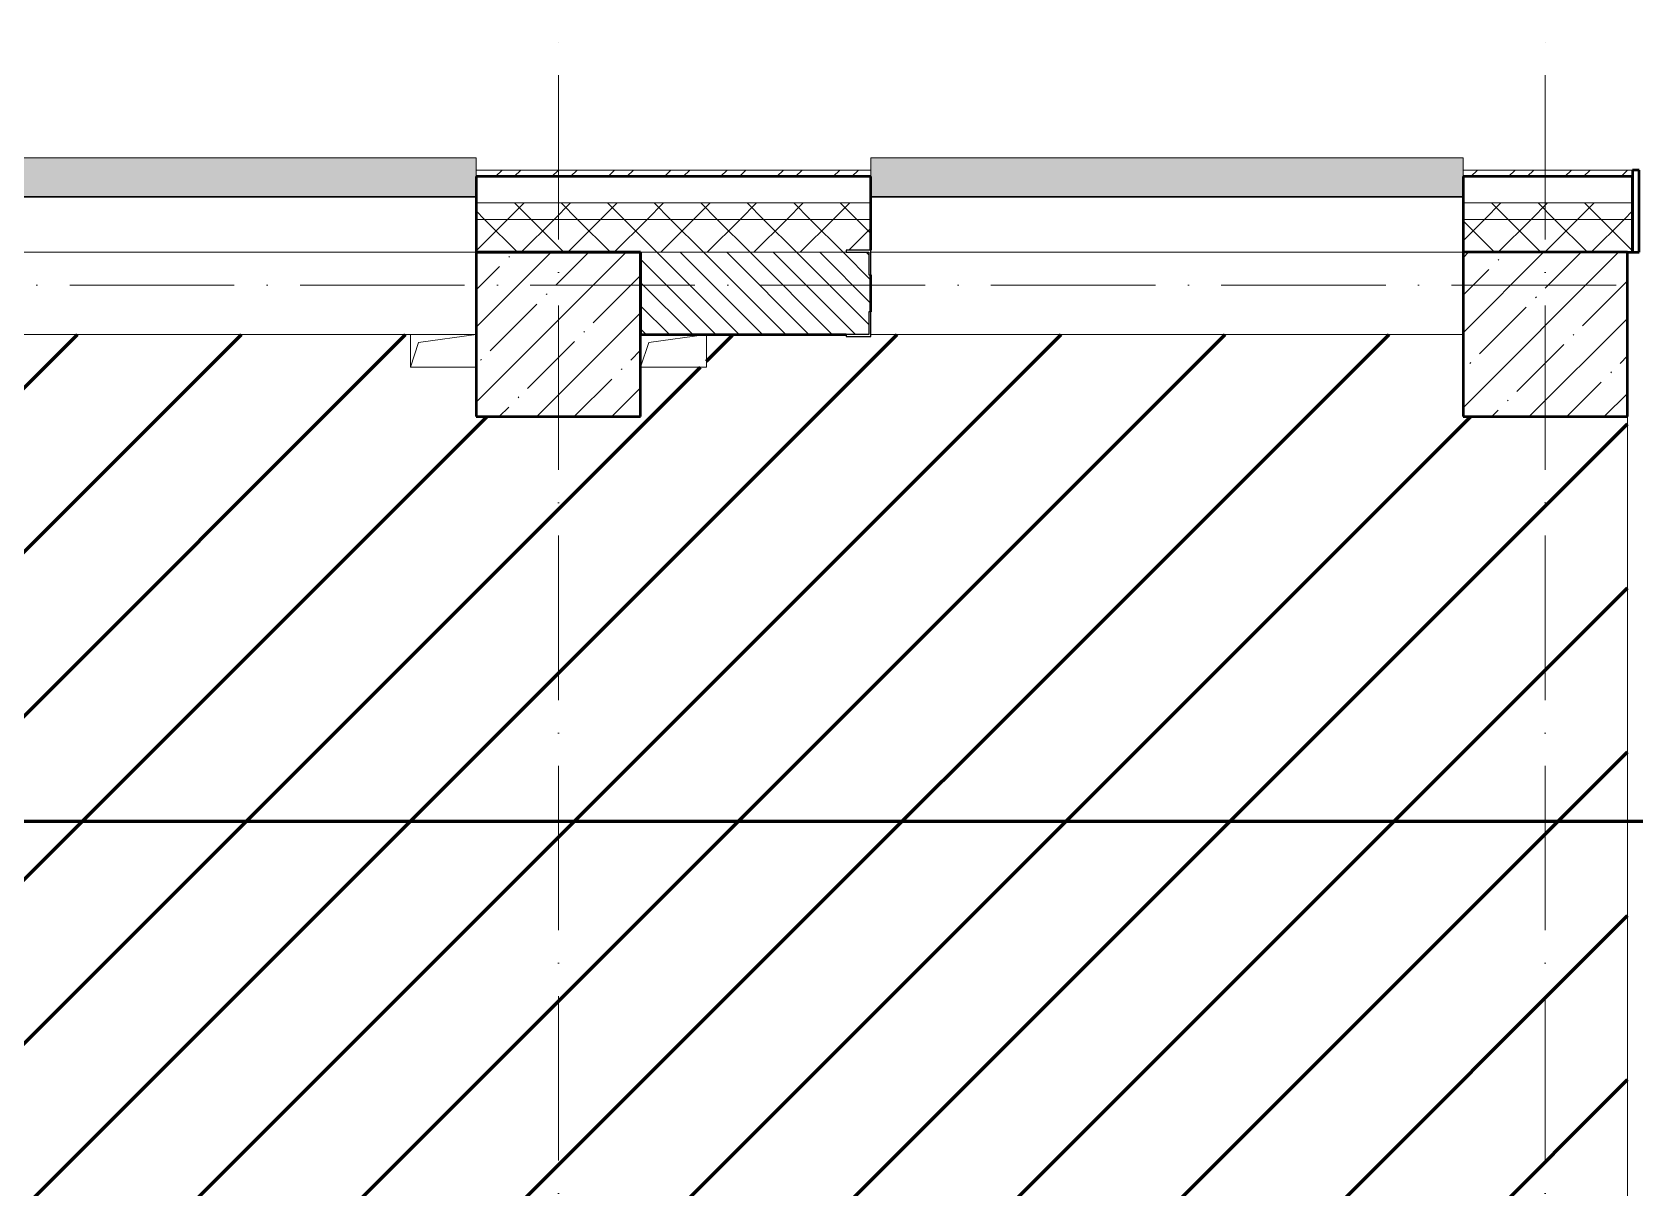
# Model space of a CAD drawing. Header units: millimetres. Extents: x -606178 to 312196, y -19338 to 632709.
# Drawn here: x -392381 to -387508, y 458430 to 461945 of the extents above; entities that cross this region are included whole.
import ezdxf

# ---------------------------------------------------------------- set-up
doc = ezdxf.new("R2010")
doc.units = ezdxf.units.MM
doc.linetypes.add('50_200_ШТРИХ_1Т_ш5_п1_п1_', pattern=[700, 500, -100, 0, -100])
for name, color, linetype, lineweight in [('6.4.1) Окр пт с инж. ПТ2.16', 3, 'Continuous', 60), ('A-FLOR-____-OTLN', 7, 'Continuous', 9), ('A-GENM-____-MCUT', 7, 'Continuous', 25), ('A-GENM-____-OTLN', 7, 'Continuous', 9), ('A-GENM-____-OTLN-1', 7, 'Continuous', 25), ('A-GLAZ-____-OTLN', 7, 'Continuous', 9), ('A-WALL-____-MCUT-2', 7, 'Continuous', 50), ('A-WALL-____-MCUT-3', 7, 'Continuous', 9), ('A-WALL-____-OTLN', 7, 'Continuous', 9), ('A-WALL-____-PATT-1', 7, 'Continuous', 9), ('A-WALL-FNSH-MCUT-1', 7, 'Continuous', 9), ('S-COLS-____-MCUT', 7, 'Continuous', 50), ('S-COLS-____-OTLN', 7, 'Continuous', 9), ('S-GRID-____-OTLN-1', 7, '50_200_ШТРИХ_1Т_ш5_п1_п1_', 9)]:
    doc.layers.add(name, color=color, linetype=linetype, lineweight=lineweight)
doc.layers.add('A-GLAZ-____-OTLN-1', color=7, linetype='Continuous', lineweight=9, true_color=0xc0c0c0)
pattern_1 = [(45, (-425830.77, 451794.26), (-70.71068, 70.71068), []), (135, (-425830.77, 451794.26), (-70.71068, -70.71068), [])]

# ---------------------------------------------------------------- blocks, each defined once
blk = doc.blocks.new('BSC_Колонна _Прямоугольная - 500х500-V105-АР1_План отверстий 1 этажа в осях 1-64_А-ГГ')
at = {"layer": 'S-COLS-____-OTLN'}
h = blk.add_hatch(dxfattribs=at)
h.set_pattern_fill('FP_137', color=256, style=0, pattern_type=2)
h.set_pattern_definition([(45, (-38050, -9231.04), (-114.04925, 114.04925), []), (45, (-37935.95, -9231.04), (-114.04925, 114.04925), [201.613, -40.323, 3.353, -36.97])])
h.paths.add_polyline_path([(-250, -250), (250, -250), (250, 250), (-250, 250), (-250, 103.4)], flags=0)
at = {"layer": 'S-COLS-____-MCUT'}
for p, q in [((250, 250), (-250, 250)), ((-250, 250), (-250, -250)), ((250, -250), (250, 250)), ((-250, -250), (250, -250))]:
    blk.add_line(p, q, dxfattribs=at)
blk = doc.blocks.new('Фахверк_СКБ_Уголок - 250_2700-27497298-АР1_План отверстий 1 этажа в осях 1-64_А-ГГ')
at = {"layer": 'A-GENM-____-MCUT'}
for p, q in [((200, 181), (125, 181)), ((125, 181), (125, 106)), ((131, 106), (131, 175)), ((131, 175), (200, 175)), ((200, 175), (200, 181)), ((125, 106), (131, 106)), ((131, -6), (125, -6)), ((125, -6), (125, -81)), ((131, -75), (131, -6)), ((125, -81), (200, -81)), ((200, -75), (131, -75)), ((200, -81), (200, -75))]:
    blk.add_line(p, q, dxfattribs=at)
blk = doc.blocks.new('AR_Отверстие прямоугольное _в плите_ - AR_Отверстие прямоугольное _в плите_-V178-АР1_План отверстий 1 этажа в осях 1-64_А-ГГ')
at = {"layer": 'A-GENM-____-OTLN'}
for p, q in [((-100, 50), (-100, -50)), ((-75, 25), (100, 50)), ((-100, -50), (-75, 25)), ((-100, -50), (100, -50))]:
    blk.add_line(p, q, dxfattribs=at)
blk = doc.blocks.new('AR_Отверстие прямоугольное _в плите_ - AR_Отверстие прямоугольное _в плите_-V177-АР1_План отверстий 1 этажа в осях 1-64_А-ГГ')
at = {"layer": 'A-GENM-____-OTLN'}
for p, q in [((-75, 25), (100, 50)), ((100, -50), (100, 50)), ((-100, -50), (-75, 25)), ((-100, -50), (100, -50))]:
    blk.add_line(p, q, dxfattribs=at)
blk = doc.blocks.new('Отлив_СКБ - Отлив витража_120_НВФ-31885689-АР1_План отверстий 1 этажа в осях 1-64_А-ГГ')
at = {"layer": 'A-GLAZ-____-OTLN-1'}
for points in [[(1800, 2), (1800, 120), (0, 120), (0, 2), (1264.5, 2)], [(1264.5, 0), (1800, 0), (1800, 2), (0, 2), (0, 0)]]:
    blk.add_hatch(color=256, dxfattribs=at).paths.add_polyline_path(points, flags=0)
at = {"layer": 'A-GLAZ-____-OTLN'}
for p, q in [((0, 83), (0, 120)), ((1800, 120), (0, 120)), ((1800, 120), (1800, 83)), ((0, 2), (1800, 2)), ((1800, 0), (0, 0))]:
    blk.add_line(p, q, dxfattribs=at)
blk = doc.blocks.new('Стены 4 - Стены 4-31195499-АР1_План отверстий 1 этажа в осях 1-64_А-ГГ')
at = {"layer": 'A-WALL-____-MCUT-2'}
for p, q in [((-1798.5, 41030.2), (-1798.5, 41010.2)), ((-1548.5, 41030.2), (-1798.5, 41030.2)), ((-1548.5, 41010.2), (-1548.5, 41030.2)), ((-1798.5, 41010.2), (-1548.5, 41010.2))]:
    blk.add_line(p, q, dxfattribs=at)

msp = doc.modelspace()

# ---------------------------------------------------------------- hatches: boundary and pattern name
at = {"layer": '6.4.1) Окр пт с инж. ПТ2.16'}
h = msp.add_hatch(dxfattribs=at)
h.set_pattern_fill('ANSI31', color=256, scale=111)
h.paths.add_polyline_path([(-387530.7712, 460775.3011), (-388030.7712, 460775.3011), (-388030.7712, 461025.3011), (-389830.7712, 461025.3011), (-389830.7712, 461019.3011), (-389905.7712, 461019.3011), (-390330.7712, 461023.3811), (-390330.7712, 460925.3011), (-390530.7712, 460925.3011), (-390530.7712, 460775.3011), (-391030.7712, 460775.3011), (-391030.7712, 460925.3011), (-391230.7712, 460925.3011), (-391230.7712, 461025.3011), (-392830.7712, 461025.3011), (-392830.7712, 461019.3011), (-392905.7712, 461019.3011), (-393430.7712, 461022.3011), (-393430.7712, 460925.3011), (-393630.7712, 460925.3011), (-393630.7712, 461025.3011), (-393955.7712, 461025.3011), (-393955.7712, 461019.3011), (-394030.7712, 461019.3011), (-394030.7712, 461025.3011), (-395830.7712, 461025.3011), (-395830.7712, 461019.3011), (-395905.7712, 461019.3011), (-396330.7712, 461023.3811), (-396330.7712, 460925.3011), (-396530.7712, 460925.3011), (-396530.7712, 460775.3011), (-397030.7712, 460775.3011), (-397030.7712, 461025.3011), (-398830.7712, 461025.3011), (-398830.7712, 461019.3011), (-398905.7712, 461019.3011), (-399330.7712, 461023.3811), (-399330.7712, 460925.3011), (-399530.7712, 460925.3011), (-399530.7712, 460775.3011), (-400030.7712, 460775.3011), (-400030.7712, 461025.3011), (-403180.7712, 461025.3011), (-405280.7712, 461025.3011), (-416230.7712, 461025.3011), (-420230.7712, 461025.3011), (-427780.7712, 461025.3011), (-427780.7712, 460775.3011), (-428030.7712, 460775.3011), (-428030.7712, 460450.3011), (-428024.7712, 460450.3011), (-428024.7712, 460375.3011), (-428030.7712, 460375.3011), (-428030.7712, 458575.3011), (-428024.7712, 458575.3011), (-428024.7712, 458500.3011), (-428027.5712, 458325.3011), (-427930.7712, 458325.3011), (-427930.7712, 458125.3011), (-427780.7712, 458125.3011), (-427780.7712, 457875.3011), (-426180.7712, 457875.3011), (-425730.7712, 457875.3011), (-424630.7712, 457875.3011), (-424030.7712, 457875.3011), (-423330.7712, 457875.3011), (-423130.7712, 457875.3011), (-422330.7712, 457875.3011), (-420730.7712, 457875.3011), (-420530.7712, 457875.3011), (-420030.7712, 457875.3011), (-420005.7712, 457876.8011), (-420005.7712, 457881.3011), (-419930.7712, 457881.3011), (-419930.7712, 457875.3011), (-419570.7712, 457875.3011), (-419270.7712, 457875.3011), (-418780.7712, 457875.3011), (-418780.7712, 457881.3011), (-418705.7712, 457881.3011), (-417255.7712, 457875.3011), (-417255.7712, 457881.3011), (-417180.7712, 457881.3011), (-416700.7712, 457875.3011), (-416500.7712, 457875.3011), (-416030.7712, 457875.3011), (-416030.7712, 457881.3011), (-415955.7712, 457881.3011), (-415430.7712, 457875.3011), (-414930.7712, 457875.3011), (-414905.7712, 457876.8011), (-414905.7712, 457881.3011), (-414830.7712, 457881.3011), (-414830.7712, 457875.3011), (-414695.7712, 457875.3011), (-414345.7712, 457875.3011), (-413830.7712, 457875.3011), (-413830.7712, 457881.3011), (-413755.7712, 457881.3011), (-413155.7712, 457875.3011), (-413155.7712, 457881.3011), (-413080.7712, 457881.3011), (-413080.7712, 457875.3011), (-412730.7712, 457875.3011), (-412430.7712, 457875.3011), (-411930.7712, 457875.3011), (-411930.7712, 457881.3011), (-411855.7712, 457881.3011), (-411430.7712, 457875.3011), (-410930.7712, 457875.3011), (-410530.7712, 457875.3011), (-410355.7712, 457875.3011), (-410355.7712, 457881.3011), (-410280.7712, 457881.3011), (-410280.7712, 457875.3011), (-409130.7712, 457875.3011), (-409130.7712, 457881.3011), (-409030.7712, 457881.3011), (-409030.7712, 457875.3011), (-408530.7712, 457875.3011), (-406030.7712, 457875.3011), (-405530.7712, 457875.3011), (-404530.7712, 457875.3011), (-404430.7712, 457875.3011), (-404430.7712, 457175.3011), (-403730.7712, 457175.3011), (-403730.7712, 457875.3011), (-403480.7712, 457875.3011), (-402980.7712, 457875.3011), (-402205.7712, 457875.3011), (-402205.7712, 457881.3011), (-402130.7712, 457881.3011), (-401280.7712, 457875.3011), (-400880.7712, 457875.3011), (-400430.7712, 457875.3011), (-400430.7712, 457881.3011), (-400355.7712, 457881.3011), (-400030.7712, 457875.3011), (-399530.7712, 457875.3011), (-397030.7712, 457875.3011), (-396530.7712, 457875.3011), (-396505.7712, 457876.8011), (-396505.7712, 457881.3011), (-396430.7712, 457881.3011), (-396430.7712, 457875.3011), (-396340.7712, 457875.3011), (-395940.7712, 457875.3011), (-395730.7712, 457875.3011), (-395730.7712, 457881.3011), (-395655.7712, 457881.3011), (-395505.7712, 457875.3011), (-395505.7712, 457881.3011), (-395430.7712, 457881.3011), (-395430.7712, 457875.3011), (-395250.7712, 457875.3011), (-394950.7712, 457875.3011), (-394730.7712, 457875.3011), (-394730.7712, 457881.3011), (-394655.7712, 457881.3011), (-393980.7712, 457875.3011), (-393380.7712, 457875.3011), (-393105.7712, 457875.3011), (-393105.7712, 457881.3011), (-393030.7712, 457881.3011), (-393000.7712, 457875.3011), (-393030.7712, 457875.3011), (-393030.7712, 457835.3011), (-393025.7712, 457835.3011), (-393025.7712, 457675.3011), (-392380.7712, 457675.3011), (-392380.7712, 457875.3011), (-391980.7712, 457875.3011), (-391980.7712, 457675.3011), (-391230.7712, 457675.3011), (-391230.7712, 457744.3011), (-391230.7712, 457806.3011), (-391230.7712, 457881.3011), (-391155.7712, 457881.3011), (-391030.7712, 457875.3011), (-390530.7712, 457875.3011), (-390130.7712, 457875.3011), (-389830.7712, 457875.3011), (-388030.7712, 457875.3011), (-387530.7712, 457875.3011)])
at = {"layer": 'A-WALL-____-PATT-1'}
h = msp.add_hatch(dxfattribs=at)
h.set_pattern_fill('FP_3', color=256, style=0, pattern_type=2)
h.set_pattern_definition([(45, (-425830.77, 451794.26), (-85.5366, 85.5366), []), (45, (-425773.75, 451794.26), (-85.5366, 85.5366), [])])
h.paths.add_polyline_path([(-387515.7712, 461505.3011), (-387515.7712, 461525.3011), (-388030.7712, 461525.3011), (-388030.7712, 461505.3011), (-387845.2391, 461505.3011)], flags=0)
h.paths.add_polyline_path([(-389830.7712, 461505.3011), (-389830.7712, 461525.3011), (-391030.7712, 461525.3011), (-391030.7712, 461505.3011), (-390496.4355, 461505.3011)], flags=0)
h.paths.add_polyline_path([(-392830.7712, 461505.3011), (-392830.7712, 461525.3011), (-394030.7712, 461525.3011), (-394030.7712, 461505.3011)], flags=0)
h.paths.add_polyline_path([(-395830.7712, 461505.3011), (-395830.7712, 461525.3011), (-397030.7712, 461525.3011), (-397030.7712, 461505.3011)], flags=0)
h.paths.add_polyline_path([(-398830.7712, 461505.3011), (-398830.7712, 461525.3011), (-401980.7712, 461525.3011), (-401980.7712, 461505.3011), (-401101.2212, 461505.3011)], flags=0)
h = msp.add_hatch(dxfattribs=at)
h.set_pattern_fill('FP_1', color=256, style=0, pattern_type=2)
h.set_pattern_definition(pattern_1)
h.paths.add_polyline_path([(-387845.2391, 461375.3011), (-387515.7712, 461375.3011), (-387515.7712, 461425.3011), (-388030.7712, 461425.3011), (-388030.7712, 461375.3011)], flags=0)
h.paths.add_polyline_path([(-389830.7712, 461375.3011), (-389830.7712, 461425.3011), (-391030.7712, 461425.3011), (-391030.7712, 461375.3011), (-390496.4355, 461375.3011)], flags=0)
h.paths.add_polyline_path([(-392830.7712, 461375.3011), (-392830.7712, 461425.3011), (-394030.7712, 461425.3011), (-394030.7712, 461375.3011)], flags=0)
h.paths.add_polyline_path([(-395830.7712, 461375.3011), (-395830.7712, 461425.3011), (-397030.7712, 461425.3011), (-397030.7712, 461375.3011)], flags=0)
h.paths.add_polyline_path([(-398830.7712, 461375.3011), (-398830.7712, 461425.3011), (-402003.7712, 461425.3011), (-402003.7712, 461375.3011), (-401101.2212, 461375.3011)], flags=0)
h = msp.add_hatch(dxfattribs=at)
h.set_pattern_fill('FP_1', color=256, style=0, pattern_type=2)
h.set_pattern_definition(pattern_1)
h.paths.add_polyline_path([(-387845.2391, 461275.3011), (-387515.7712, 461275.3011), (-387515.7712, 461375.3011), (-388030.7712, 461375.3011), (-388030.7712, 461275.3011)], flags=0)
h.paths.add_polyline_path([(-391030.7712, 461275.3011), (-389905.7712, 461275.3011), (-389905.7712, 461281.3011), (-389830.7712, 461281.3011), (-389830.7712, 461375.3011), (-391030.7712, 461375.3011)], flags=0)
h.paths.add_polyline_path([(-392905.7712, 461275.3011), (-392905.7712, 461281.3011), (-392830.7712, 461281.3011), (-392830.7712, 461375.3011), (-394030.7712, 461375.3011), (-394030.7712, 461281.3011), (-393955.7712, 461281.3011), (-393955.7712, 461275.3011)], flags=0)
h.paths.add_polyline_path([(-395905.7712, 461275.3011), (-395905.7712, 461281.3011), (-395830.7712, 461281.3011), (-395830.7712, 461375.3011), (-397030.7712, 461375.3011), (-397030.7712, 461275.3011), (-396530.7712, 461275.3011)], flags=0)
h.paths.add_polyline_path([(-398905.7712, 461275.3011), (-398905.7712, 461281.3011), (-398830.7712, 461281.3011), (-398830.7712, 461375.3011), (-402003.7712, 461375.3011), (-402003.7712, 461275.3011), (-399530.7712, 461275.3011)], flags=0)
h = msp.add_hatch(dxfattribs=at)
h.set_pattern_fill('FP_6', color=256, style=0, pattern_type=2)
h.set_pattern_definition([(135, (-425830.77, 451794.26), (-35.35534, -35.35534), [])])
h.paths.add_polyline_path([(-390530.7712, 461025.3011), (-389836.7712, 461025.3011), (-389836.7712, 461094.3011), (-389830.7712, 461094.3011), (-389830.7712, 461206.3011), (-389836.7712, 461206.3011), (-389836.7712, 461275.3011), (-390530.7712, 461275.3011)], flags=0)
at = {"layer": 'S-COLS-____-OTLN'}
h = msp.add_hatch(dxfattribs=at)
h.set_pattern_fill('FP_27', color=256, style=0, pattern_type=2)
h.set_pattern_definition([(45, (-425830.77, 451794.26), (-114.04925, 114.04925), []), (45, (-425716.72, 451794.26), (-114.04925, 114.04925), [201.612, -40.322, 3.353, -36.97])])
h.paths.add_polyline_path([(-391030.7712, 460775.3011), (-390530.7712, 460775.3011), (-390530.7712, 461275.3011), (-391030.7712, 461275.3011)], flags=0)

# ---------------------------------------------------------------- linework, layer by layer
at = {"layer": '6.4.1) Окр пт с инж. ПТ2.16', "color": 1}
msp.add_lwpolyline([(-340001.2234, 457875.3011), (-340001.2234, 459544.4619), (-423566.7138, 459544.4619), (-423566.7138, 457875.3011)], dxfattribs=at)
at = {"layer": 'A-FLOR-____-OTLN'}
msp.add_line((-387530.7712, 457875.3011), (-387530.7712, 460775.3011), dxfattribs=at)
at = {"layer": 'A-WALL-____-MCUT-2'}
for p, q in [((-389830.7712, 461505.3011), (-391030.7712, 461505.3011)), ((-391030.7712, 461505.3011), (-391030.7712, 461275.3011)), ((-389830.7712, 461281.3011), (-389830.7712, 461505.3011)), ((-387515.7712, 461505.3011), (-388030.7712, 461505.3011)), ((-388030.7712, 461505.3011), (-388030.7712, 461275.3011)), ((-387515.7712, 461275.3011), (-387515.7712, 461505.3011)), ((-391030.7712, 461275.3011), (-390530.7712, 461275.3011)), ((-390530.7712, 461275.3011), (-390530.7712, 461025.3011)), ((-387530.7712, 461275.3011), (-387515.7712, 461275.3011)), ((-389830.7712, 461094.3011), (-389830.7712, 461206.3011)), ((-390530.7712, 461025.3011), (-389905.7712, 461025.3011))]:
    msp.add_line(p, q, dxfattribs=at)
at = {"layer": 'A-WALL-____-MCUT-3'}
for p, q in [((-389830.7712, 461425.3011), (-391030.7712, 461425.3011)), ((-387515.7712, 461425.3011), (-388030.7712, 461425.3011)), ((-389830.7712, 461375.3011), (-391030.7712, 461375.3011)), ((-387515.7712, 461375.3011), (-388030.7712, 461375.3011)), ((-390530.7712, 461275.3011), (-389905.7712, 461275.3011))]:
    msp.add_line(p, q, dxfattribs=at)
at = {"layer": 'A-WALL-____-OTLN'}
for p, q in [((-391030.7712, 461275.3011), (-392830.7712, 461275.3011)), ((-389830.7712, 461275.3011), (-388030.7712, 461275.3011)), ((-391030.7712, 461025.3011), (-392830.7712, 461025.3011)), ((-388030.7712, 461025.3011), (-389830.7712, 461025.3011))]:
    msp.add_line(p, q, dxfattribs=at)
at = {"layer": 'A-WALL-FNSH-MCUT-1'}
for p, q in [((-389830.7712, 461525.3011), (-391030.7712, 461525.3011)), ((-391030.7712, 461525.3011), (-391030.7712, 461505.3011)), ((-389830.7712, 461505.3011), (-389830.7712, 461525.3011)), ((-387515.7712, 461525.3011), (-388030.7712, 461525.3011)), ((-388030.7712, 461525.3011), (-388030.7712, 461505.3011)), ((-387515.7712, 461505.3011), (-387515.7712, 461525.3011)), ((-389830.7712, 461505.3011), (-389830.7712, 461505.3011))]:
    msp.add_line(p, q, dxfattribs=at)
at = {"layer": 'S-COLS-____-MCUT'}
for p, q in [((-390530.7712, 461275.3011), (-391030.7712, 461275.3011)), ((-391030.7712, 461275.3011), (-391030.7712, 460775.3011)), ((-390530.7712, 460775.3011), (-390530.7712, 461275.3011)), ((-391030.7712, 460775.3011), (-390530.7712, 460775.3011))]:
    msp.add_line(p, q, dxfattribs=at)
at = {"layer": 'S-GRID-____-OTLN-1'}
for p, q in [((-390780.7712, 447311.6528), (-390780.7712, 461944.7985)), ((-387780.7712, 447311.6528), (-387780.7712, 461944.7985)), ((-321756.3646, 461175.3011), (-430287.1336, 461175.3011))]:
    msp.add_line(p, q, dxfattribs=at)

# ---------------------------------------------------------------- block references
at = {"layer": 'A-GENM-____-OTLN'}
for name, p in [('AR_Отверстие прямоугольное _в плите_ - AR_Отверстие прямоугольное _в плите_-V178-АР1_План отверстий 1 этажа в осях 1-64_А-ГГ', (-391130.7712, 460975.3011)), ('AR_Отверстие прямоугольное _в плите_ - AR_Отверстие прямоугольное _в плите_-V177-АР1_План отверстий 1 этажа в осях 1-64_А-ГГ', (-390430.7712, 460975.3011))]:
    msp.add_blockref(name, p, dxfattribs=at)
at = {"layer": 'A-GENM-____-OTLN-1', "rotation": 180}
msp.add_blockref('Фахверк_СКБ_Уголок - 250_2700-27497298-АР1_План отверстий 1 этажа в осях 1-64_А-ГГ', (-389705.7712, 461200.3011), dxfattribs=at)
at = {"layer": 'A-GLAZ-____-OTLN'}
for p in [(-392830.7712, 461442.3011), (-389830.7712, 461442.3011)]:
    msp.add_blockref('Отлив_СКБ - Отлив витража_120_НВФ-31885689-АР1_План отверстий 1 этажа в осях 1-64_А-ГГ', p, dxfattribs=at)
at = {"layer": 'A-WALL-____-OTLN', "rotation": 89.9999999999999}
msp.add_blockref('Стены 4 - Стены 4-31195499-АР1_План отверстий 1 этажа в осях 1-64_А-ГГ', (-346485.5292, 463073.8129), dxfattribs=at)
at = {"layer": 'S-COLS-____-OTLN'}
msp.add_blockref('BSC_Колонна _Прямоугольная - 500х500-V105-АР1_План отверстий 1 этажа в осях 1-64_А-ГГ', (-387780.7712, 461025.3011), dxfattribs=at)

doc.saveas('drawing.dxf')
